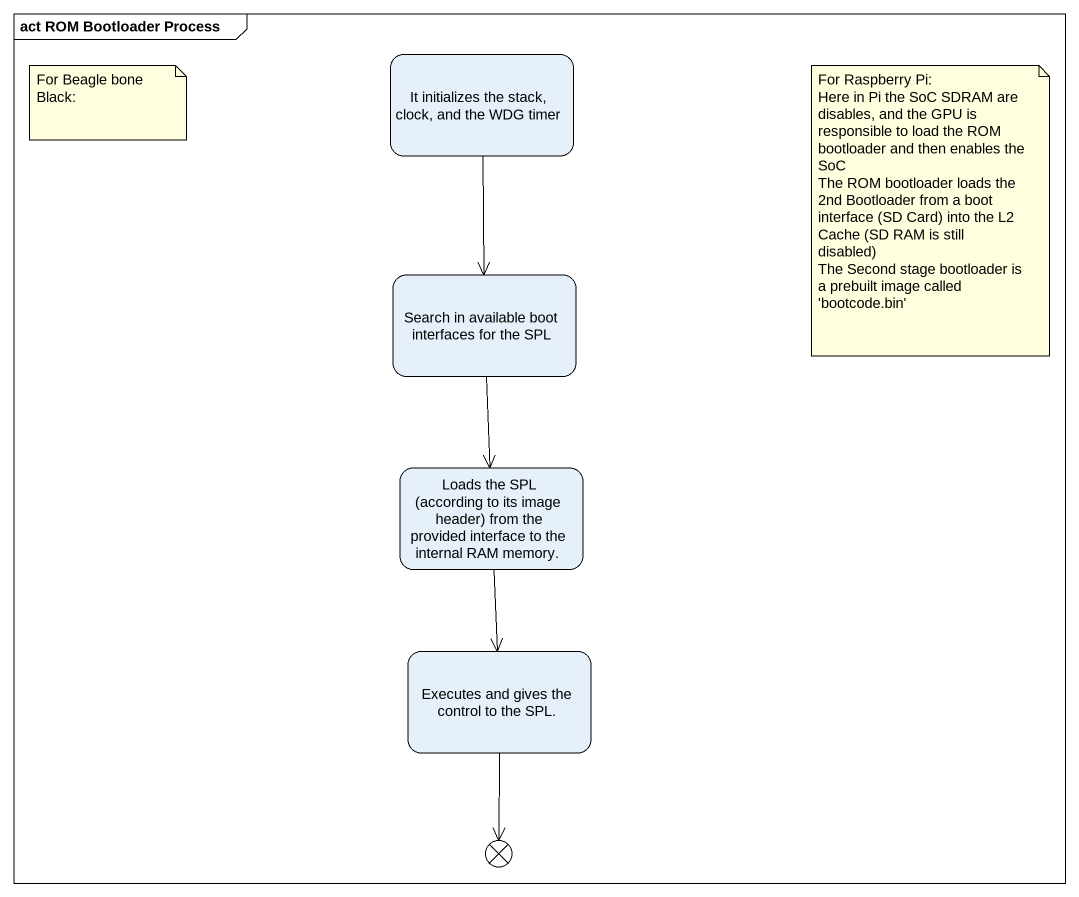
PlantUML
@startuml
mainframe act ROM Bootloader Process
hide empty description
state "It initializes the stack, clock, and the WDG timer" as It_initializes_the_stack
state "Search in available boot interfaces for the SPL" as Search_in_available_boot
state "Loads the SPL (according to its image header) from the provided interface to the internal RAM memory." as Loads_the_SPL_according_to
state "Executes and gives the control to the SPL." as Executes_and_gives_the
state flowfinal1 <<end>>
It_initializes_the_stack --> Search_in_available_boot
Search_in_available_boot --> Loads_the_SPL_according_to
Loads_the_SPL_according_to --> Executes_and_gives_the
Executes_and_gives_the --> flowfinal1
note as N1
  For Beagle bone Black:
end note
note as N2
  For Raspberry Pi:
  Here in Pi the SoC SDRAM are disables, and the GPU is responsible to load the ROM bootloader and then enables the SoC
  The ROM bootloader loads the 2nd Bootloader from a boot interface (SD Card) into the L2 Cache (SD RAM is still disabled)
  The Second stage bootloader is a prebuilt image called 'bootcode.bin'
end note
@enduml
